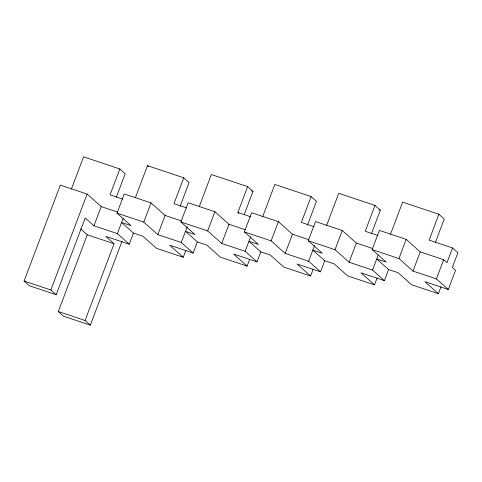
<?xml version="1.0" encoding="UTF-8"?>
<svg xmlns="http://www.w3.org/2000/svg" width="482" height="482" viewBox="0 0 482 482"><rect width="100%" height="100%" fill="white"/><g stroke="black" fill="none" stroke-linecap="round" stroke-linejoin="round"><path stroke-width="0.72" d="M181.419 220.901L165.085 215.442L151.017 202.898L124.242 193.951L116.993 213.134L131.056 225.672L121.578 222.503L133.448 233.089L129.248 244.211L117.373 233.625L93.942 225.787L85.181 217.985L56.189 294.719L29.414 285.772L24.1 281.036L60.346 185.112L87.121 194.065L101.19 206.603L117.524 212.068M71.414 189.034L83.585 156.843L119.837 168.965L125.181 173.731L116.204 197.487M56.189 294.719L50.875 289.983L87.121 194.065M122.079 241.139L90.327 325.157L63.552 316.204L58.304 311.529L87.302 234.788L80.693 228.896M93.942 225.787L101.19 206.603M119.837 168.965L110.071 194.824L122.85 199.096M117.373 233.625L123.097 218.473M90.327 325.157L85.079 320.476L114.077 243.741L105.811 236.373L129.248 244.211M135.352 197.771L147.474 165.675L183.732 177.798L189.077 182.564L180.099 206.326M245.308 229.733L228.98 224.275L214.912 211.737L188.137 202.783L180.889 221.967L194.951 234.505L185.474 231.336L197.343 241.922L193.143 253.044L181.268 242.458L157.831 234.626L143.769 222.082L151.017 202.898M157.831 234.626L165.085 215.442M183.732 177.798L173.966 203.657L186.745 207.929M181.268 242.458L187.251 226.636M199.241 206.609L211.369 174.514L247.628 186.636L252.972 191.396L244.26 214.46M133.448 233.089L142.931 236.258L156.445 248.302L183.22 257.255L185.811 250.405M308.787 239.681L292.454 234.222L278.385 221.684L251.61 212.731L244.362 231.914L258.424 244.452L248.947 241.283L260.822 251.869L257.039 261.877L245.163 251.297L221.726 243.458L207.664 230.92L214.912 211.737M221.726 243.458L228.98 224.275M238.927 213.448L237.861 212.49L247.628 186.636M245.163 251.297L250.676 236.698M262.57 216.942L274.848 184.461L311.101 196.584L316.445 201.349L307.468 225.106M197.343 241.922L206.826 245.091L220.34 257.141L247.115 266.088L249.706 259.238M372.682 248.519L356.349 243.061L342.28 230.517L315.505 221.563L308.257 240.753L322.319 253.291L312.842 250.122L324.711 260.708L320.512 271.83L308.637 261.244L285.205 253.405L271.137 240.867L278.385 221.684M285.205 253.405L292.454 234.222M311.101 196.584L301.334 222.437L314.113 226.715M308.637 261.244L314.619 245.416M326.615 225.389L338.738 193.294L374.996 205.416L380.34 210.182L371.628 233.246M260.822 251.869L270.3 255.038L283.814 267.088L310.589 276.035L313.18 269.185M390.504 234.228L402.633 202.133L438.891 214.255L429.125 240.108L452.556 247.947L446.989 262.684L443.675 259.726L420.244 251.893L406.175 239.355L379.4 230.402L372.146 249.586L386.215 262.124L376.737 258.954L388.606 269.54L384.407 280.663L372.532 270.077L349.095 262.244L335.032 249.7L342.28 230.517M349.095 262.244L356.349 243.061M374.996 205.416L365.229 231.276L378.009 235.547M372.532 270.077L378.256 254.924M324.711 260.708L334.195 263.877L347.709 275.921L374.484 284.874L377.075 278.024M452.556 247.947L457.9 252.707L452.333 267.444L455.55 270.312L448.302 289.495L436.427 278.909L412.99 271.077L398.927 258.539L406.175 239.355M412.99 271.077L420.244 251.893M435.258 242.777L444.235 219.015L438.891 214.255M436.427 278.909L443.675 259.726M388.606 269.54L398.09 272.71L411.604 284.76L438.379 293.707L440.97 286.856M378.918 209.706L380.34 210.182M251.55 190.926L252.972 191.396M372.146 249.586L398.927 258.539M237.861 212.49L250.64 216.767M308.257 240.753L335.032 249.7M448.302 289.495L424.865 281.663L438.379 293.707M244.362 231.914L271.137 240.867M384.407 280.663L360.97 272.83L374.484 284.874M180.889 221.967L207.664 230.92M320.512 271.83L297.075 263.991L310.589 276.035M116.993 213.134L143.769 222.082M257.039 261.877L233.601 254.044L247.115 266.088M193.143 253.044L169.706 245.211L183.22 257.255M87.302 234.788L114.077 243.741M24.1 281.036L50.875 289.983M58.304 311.529L85.079 320.476M147.474 165.675L148.546 166.633"/></g></svg>
